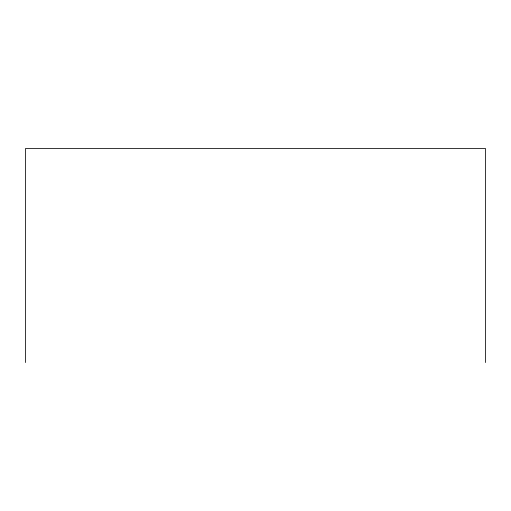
<?xml version="1.0" encoding="UTF-8"?>
<svg xmlns="http://www.w3.org/2000/svg" width="511" height="511" viewBox="0 0 511 511"><rect width="100%" height="100%" fill="white"/><g stroke="black" fill="none" stroke-linecap="round" stroke-linejoin="round"><path stroke-width="0.77" d="M485.45 362.529L485.45 148.471L25.55 148.471L25.55 362.529"/></g></svg>
